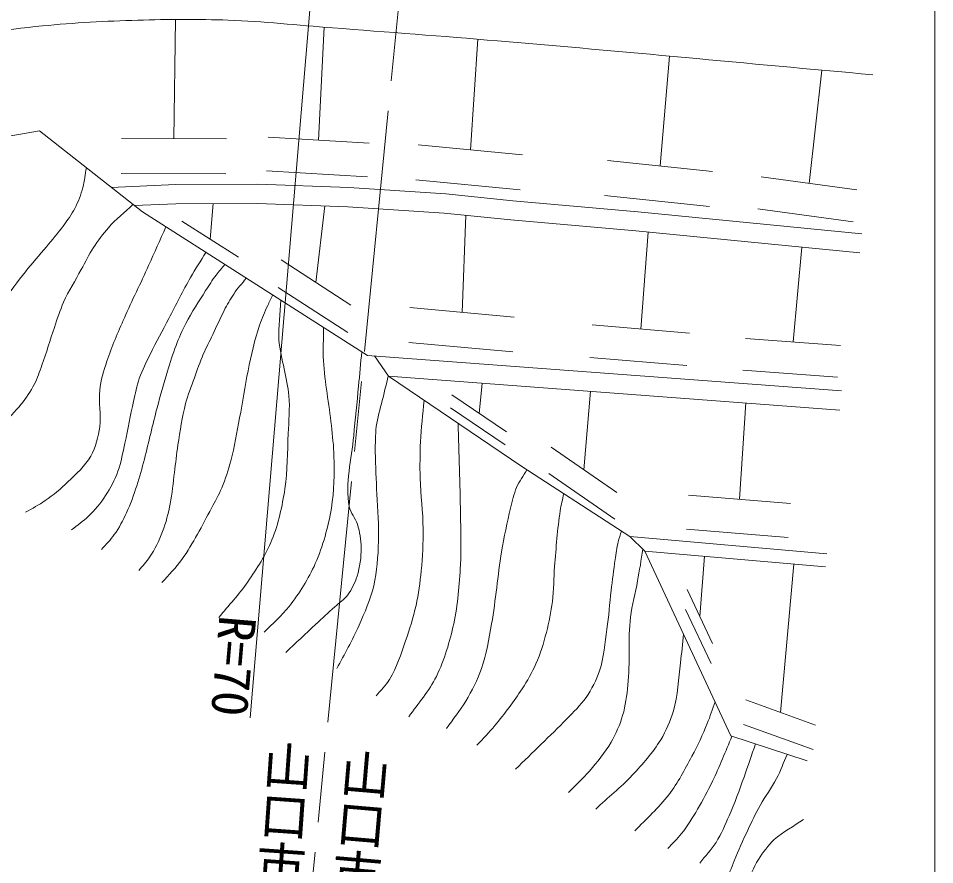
# Model space of a CAD drawing. Units: millimetres, scale not verified. Extents: x 40000 to 680000, y 20000 to 380000.
# Drawn here: x 533462 to 579000, y 260668 to 302706 of the extents above; entities that cross this region are included whole.
import ezdxf
from ezdxf.enums import TextEntityAlignment as Align

# ---------------------------------------------------------------- set-up
doc = ezdxf.new("R2010")
doc.units = ezdxf.units.MM
doc.header["$LTSCALE"] = 1000
doc.linetypes.add('CHAIN', pattern=[18.5, 12, -1.5, 3.5, -1.5])
for name, color, linetype, lineweight in [('M-BGD', 7, 'Continuous', 13), ('M-BMK', 2, 'CHAIN', 13), ('M-BMK-SRVR', 3, 'Continuous', 13), ('M-TTL-BAND', 7, 'Continuous', 13)]:
    doc.layers.add(name, color=color, linetype=linetype, lineweight=lineweight)
doc.styles.add('@ＭＳ ゴシック', font='')
doc.styles.add('ＭＳ ゴシック', font='')
doc.styles.get('@ＭＳ ゴシック').set_extended_font_data('@MS Gothic')
doc.styles.get('ＭＳ ゴシック').set_extended_font_data('MS Gothic')

msp = doc.modelspace()

# ---------------------------------------------------------------- linework, layer by layer
at = {"layer": 'M-BGD'}
for p, q in [((541196, 296724), (541268, 302650)), ((548385, 296649), (548667, 302265)), ((555925, 296175), (556299, 301668)), ((565352, 295373), (565814, 300830)), ((572756, 294509), (573394, 300134)), ((543802, 296716), (538591, 296732)), ((550890, 296499), (545880, 296799)), ((558521, 295925), (553328, 296426)), ((567957, 295097), (562747, 295649)), ((550806, 294828), (545796, 295128)), ((543781, 294979), (538570, 294996)), ((558403, 294189), (553210, 294690)), ((575127, 294183), (570384, 294834)), ((567810, 293357), (562600, 293908)), ((542998, 291737), (543145, 293504)), ((548254, 289587), (548686, 293391)), ((555515, 288101), (555696, 292928)), ((574947, 292597), (570204, 293249)), ((544402, 290844), (541595, 292631)), ((564398, 287274), (564770, 292085)), ((571962, 286629), (572400, 291341)), ((549985, 288462), (546523, 290711)), ((549830, 287095), (546368, 289344)), ((558103, 287868), (552926, 288335)), ((566811, 287074), (561985, 287475)), ((558038, 286136), (552861, 286604)), ((574316, 286454), (569607, 286804)), ((550817, 285962), (574362, 284198)), ((551851, 284932), (551164, 285936)), ((566686, 285464), (561860, 285865)), ((574171, 284886), (569461, 285237)), ((551851, 284932), (574291, 283251)), ((556359, 283085), (556505, 284583)), ((561573, 280284), (561892, 284180)), ((557720, 282167), (554998, 284004)), ((557658, 281525), (554936, 283362)), ((569302, 278816), (569611, 283601)), ((563209, 279157), (559936, 281412)), ((563101, 277837), (559828, 280091)), ((571832, 278607), (566772, 279025)), ((571723, 276918), (566663, 277336)), ((573637, 276111), (563845, 276960)), ((564595, 276242), (563845, 276960)), ((573581, 275463), (564595, 276242)), ((567328, 272995), (567560, 275985)), ((571342, 268229), (572003, 275600)), ((567963, 271654), (566694, 274337)), ((567887, 270667), (566617, 273350)), ((573070, 267602), (569613, 268855)), ((572961, 266382), (569504, 267634))]:
    msp.add_line(p, q, dxfattribs=at)
for points in [[(485222, 287431), (494197, 287942), (510953, 292532), (516807, 294024), (534510, 297123), (539627, 293087), (550817, 285962)], [(575375, 292006), (564242, 293091), (558035, 293648), (554704, 293982), (549880, 294297), (545371, 294464), (541270, 294446), (538079, 294308)], [(575283, 291060), (564153, 292145), (557945, 292702), (554626, 293035), (549831, 293348), (545355, 293514), (541293, 293496), (539222, 293406)], [(551851, 284932), (558487, 280443), (563845, 276960)], [(564595, 276242), (568874, 267063), (572661, 265820)]]:
    msp.add_lwpolyline(points, dxfattribs=at)
for points, knots in [([(520026, 299248), (521416, 299643), (522796, 300073), (524195, 300434), (525780, 300843), (527368, 301246), (528978, 301543), (530857, 301890), (532756, 302139), (534659, 302328), (536235, 302484), (537819, 302567), (539402, 302614), (540900, 302660), (542400, 302670), (543898, 302614), (545629, 302551), (547354, 302364), (549081, 302232), (551814, 302023), (554547, 301817), (557278, 301586), (563498, 301061), (569711, 300464), (575928, 299903)], [0, 0, 0, 0, 1, 1, 1, 2, 2, 2, 3, 3, 3, 4, 4, 4, 5, 5, 5, 6, 6, 6, 7, 7, 7, 8, 8, 8, 8]), ([(526896, 282061), (527090, 282164), (527293, 282250), (527477, 282370), (527794, 282577), (528085, 282823), (528368, 283075), (528838, 283494), (529293, 283934), (529704, 284411), (530139, 284916), (530512, 285471), (530891, 286019), (531254, 286544), (531565, 287104), (531930, 287627), (532170, 287970), (532433, 288296), (532685, 288629), (533059, 289125), (533423, 289628), (533811, 290114), (534151, 290539), (534516, 290943), (534862, 291363), (535142, 291702), (535431, 292035), (535691, 292390), (535898, 292673), (536112, 292956), (536272, 293268), (536442, 293598), (536569, 293950), (536668, 294307), (536757, 294626), (536785, 294958), (536843, 295283)], [0, 0, 0, 0, 1, 1, 1, 2, 2, 2, 3, 3, 3, 4, 4, 4, 5, 5, 5, 6, 6, 6, 7, 7, 7, 8, 8, 8, 9, 9, 9, 10, 10, 10, 11, 11, 11, 12, 12, 12, 12]), ([(528870, 280616), (529204, 280735), (529546, 280834), (529872, 280974), (530402, 281202), (530919, 281463), (531418, 281754), (531829, 281993), (532237, 282245), (532606, 282545), (532970, 282842), (533311, 283171), (533608, 283535), (533856, 283840), (534069, 284176), (534251, 284525), (534409, 284828), (534517, 285156), (534635, 285477), (534861, 286097), (535036, 286734), (535253, 287357), (535399, 287776), (535528, 288202), (535711, 288607), (535963, 289167), (536293, 289689), (536589, 290227), (536789, 290591), (536969, 290967), (537195, 291316), (537420, 291662), (537663, 291998), (537937, 292305), (538310, 292722), (538752, 293072), (539159, 293456)], [0, 0, 0, 0, 1, 1, 1, 2, 2, 2, 3, 3, 3, 4, 4, 4, 5, 5, 5, 6, 6, 6, 7, 7, 7, 8, 8, 8, 9, 9, 9, 10, 10, 10, 11, 11, 11, 12, 12, 12, 12]), ([(533823, 278174), (534148, 278366), (534488, 278533), (534797, 278749), (535197, 279029), (535578, 279338), (535929, 279677), (536339, 280072), (536783, 280460), (537061, 280957), (537310, 281403), (537431, 281918), (537506, 282423), (537595, 283023), (537433, 283640), (537506, 284242), (537565, 284729), (537707, 285204), (537859, 285670), (538097, 286407), (538422, 287113), (538731, 287823), (539111, 288698), (539542, 289551), (539937, 290421), (540227, 291060), (540507, 291704), (540792, 292345)], [0, 0, 0, 0, 1, 1, 1, 2, 2, 2, 3, 3, 3, 4, 4, 4, 5, 5, 5, 6, 6, 6, 7, 7, 7, 8, 8, 8, 9, 9, 9, 9]), ([(536110, 277296), (536387, 277522), (536688, 277721), (536943, 277972), (537261, 278287), (537555, 278630), (537800, 279003), (538048, 279379), (538254, 279786), (538411, 280207), (538578, 280659), (538651, 281140), (538757, 281609), (538913, 282296), (539028, 282993), (539186, 283679), (539274, 284061), (539345, 284448), (539475, 284817), (539622, 285239), (539832, 285636), (540027, 286038), (540316, 286632), (540636, 287210), (540943, 287794), (541301, 288477), (541641, 289170), (542023, 289840), (542263, 290260), (542529, 290665), (542782, 291078)], [0, 0, 0, 0, 1, 1, 1, 2, 2, 2, 3, 3, 3, 4, 4, 4, 5, 5, 5, 6, 6, 6, 7, 7, 7, 8, 8, 8, 9, 9, 9, 10, 10, 10, 10]), ([(537590, 276325), (537804, 276571), (538045, 276795), (538233, 277062), (538471, 277400), (538663, 277770), (538838, 278145), (539040, 278579), (539196, 279035), (539346, 279489), (539491, 279926), (539607, 280372), (539726, 280817), (539952, 281663), (540136, 282519), (540361, 283365), (540522, 283973), (540687, 284579), (540872, 285180), (541004, 285609), (541137, 286039), (541301, 286458), (541445, 286828), (541604, 287194), (541787, 287547), (542081, 288110), (542428, 288643), (542769, 289179), (542936, 289442), (543102, 289705), (543288, 289955), (543424, 290137), (543578, 290304), (543723, 290479)], [0, 0, 0, 0, 1, 1, 1, 2, 2, 2, 3, 3, 3, 4, 4, 4, 5, 5, 5, 6, 6, 6, 7, 7, 7, 8, 8, 8, 9, 9, 9, 10, 10, 10, 11, 11, 11, 11]), ([(539455, 275273), (539632, 275497), (539833, 275704), (539988, 275944), (540244, 276342), (540461, 276768), (540631, 277209), (540804, 277655), (540915, 278125), (541010, 278594), (541114, 279105), (541152, 279628), (541219, 280145), (541279, 280602), (541321, 281062), (541393, 281518), (541500, 282206), (541600, 282898), (541776, 283571), (541890, 284005), (542057, 284423), (542209, 284845), (542351, 285240), (542489, 285636), (542654, 286021), (542797, 286353), (542969, 286672), (543124, 286998), (543315, 287397), (543488, 287806), (543693, 288198), (543839, 288475), (543988, 288751), (544164, 289010), (544352, 289288), (544580, 289537), (544789, 289800)], [0, 0, 0, 0, 1, 1, 1, 2, 2, 2, 3, 3, 3, 4, 4, 4, 5, 5, 5, 6, 6, 6, 7, 7, 7, 8, 8, 8, 9, 9, 9, 10, 10, 10, 11, 11, 11, 12, 12, 12, 12]), ([(540600, 274678), (540930, 275061), (541297, 275416), (541589, 275828), (542157, 276628), (542594, 277514), (543062, 278377), (543240, 278706), (543424, 279034), (543569, 279379), (543753, 279816), (543903, 280269), (544026, 280727), (544215, 281426), (544323, 282144), (544459, 282855), (544609, 283636), (544713, 284427), (544880, 285205), (545043, 285966), (545204, 286731), (545449, 287469), (545560, 287804), (545715, 288123), (545857, 288446), (545934, 288621), (546018, 288793), (546099, 288966)], [0, 0, 0, 0, 1, 1, 1, 2, 2, 2, 3, 3, 3, 4, 4, 4, 5, 5, 5, 6, 6, 6, 7, 7, 7, 8, 8, 8, 9, 9, 9, 9]), ([(543430, 272949), (543908, 273538), (544434, 274092), (544864, 274718), (545319, 275379), (545766, 276059), (546068, 276802), (546395, 277609), (546574, 278474), (546708, 279335), (546848, 280241), (546838, 281165), (546875, 282081), (546900, 282705), (546961, 283332), (546912, 283955), (546876, 284406), (546751, 284846), (546671, 285291), (546584, 285773), (546441, 286249), (546411, 286738), (546370, 287393), (546479, 288048), (546514, 288702)], [0, 0, 0, 0, 1, 1, 1, 2, 2, 2, 3, 3, 3, 4, 4, 4, 5, 5, 5, 6, 6, 6, 7, 7, 7, 8, 8, 8, 8]), ([(545678, 272214), (546092, 272641), (546557, 273024), (546921, 273494), (547431, 274153), (547884, 274866), (548220, 275628), (548604, 276501), (548860, 277434), (549018, 278375), (549161, 279223), (549163, 280093), (549148, 280954), (549139, 281463), (549070, 281969), (549018, 282475), (548907, 283552), (548691, 284618), (548628, 285698), (548596, 286248), (548632, 286801), (548634, 287352)], [0, 0, 0, 0, 1, 1, 1, 2, 2, 2, 3, 3, 3, 4, 4, 4, 5, 5, 5, 6, 6, 6, 7, 7, 7, 7]), ([(546753, 271211), (547247, 271674), (547740, 272140), (548237, 272602), (548551, 272894), (548867, 273184), (549183, 273474), (549399, 273673), (549656, 273834), (549833, 274068), (550041, 274344), (550193, 274666), (550297, 274996), (550439, 275449), (550504, 275931), (550501, 276406), (550498, 276801), (550431, 277198), (550315, 277575), (550220, 277884), (549963, 278135), (549903, 278453), (549684, 279608), (550035, 280801), (550130, 281973), (550196, 282797), (550293, 283618), (550371, 284441), (550425, 285009), (550475, 285578), (550528, 286147)], [0, 0, 0, 0, 1, 1, 1, 2, 2, 2, 3, 3, 3, 4, 4, 4, 5, 5, 5, 6, 6, 6, 7, 7, 7, 8, 8, 8, 9, 9, 9, 10, 10, 10, 10]), ([(549295, 270405), (549662, 271122), (550071, 271820), (550396, 272557), (550677, 273198), (550965, 273843), (551125, 274524), (551294, 275243), (551334, 275989), (551360, 276726), (551389, 277510), (551308, 278293), (551280, 279077), (551255, 279772), (551202, 280468), (551203, 281164), (551203, 281585), (551197, 282009), (551252, 282426), (551311, 282866), (551447, 283293), (551549, 283725), (551645, 284130), (551748, 284534), (551848, 284938)], [0, 0, 0, 0, 1, 1, 1, 2, 2, 2, 3, 3, 3, 4, 4, 4, 5, 5, 5, 6, 6, 6, 7, 7, 7, 8, 8, 8, 8]), ([(551241, 269054), (551463, 269326), (551728, 269569), (551909, 269871), (552264, 270463), (552476, 271131), (552706, 271782), (552911, 272359), (553094, 272947), (553226, 273545), (553352, 274113), (553429, 274691), (553486, 275270), (553553, 275961), (553583, 276655), (553579, 277349), (553573, 278191), (553451, 279030), (553430, 279872), (553416, 280472), (553420, 281073), (553449, 281672), (553482, 282360), (553568, 283045), (553627, 283731)], [0, 0, 0, 0, 1, 1, 1, 2, 2, 2, 3, 3, 3, 4, 4, 4, 5, 5, 5, 6, 6, 6, 7, 7, 7, 8, 8, 8, 8]), ([(552873, 268015), (553328, 268683), (553880, 269294), (554237, 270019), (554643, 270843), (554903, 271739), (555100, 272635), (555310, 273593), (555378, 274579), (555434, 275558), (555482, 276401), (555445, 277247), (555434, 278091), (555414, 279591), (555355, 281090), (555315, 282589)], [0, 0, 0, 0, 1, 1, 1, 2, 2, 2, 3, 3, 3, 4, 4, 4, 5, 5, 5, 5]), ([(554734, 267435), (555055, 267887), (555416, 268313), (555699, 268790), (556003, 269304), (556281, 269840), (556478, 270404), (556728, 271123), (556843, 271882), (556979, 272631), (557195, 273817), (557275, 275024), (557480, 276212), (557605, 276940), (557748, 277666), (557925, 278383), (558010, 278727), (558082, 279078), (558222, 279404), (558356, 279715), (558566, 279988), (558738, 280280)], [0, 0, 0, 0, 1, 1, 1, 2, 2, 2, 3, 3, 3, 4, 4, 4, 5, 5, 5, 6, 6, 6, 7, 7, 7, 7]), ([(556253, 266598), (556550, 266926), (556863, 267240), (557144, 267581), (557624, 268165), (558089, 268765), (558498, 269400), (558755, 269798), (558995, 270210), (559185, 270643), (559405, 271145), (559565, 271672), (559704, 272202), (559837, 272707), (559935, 273223), (560001, 273742), (560075, 274320), (560065, 274905), (560112, 275486), (560188, 276409), (560249, 277335), (560391, 278251), (560435, 278534), (560508, 278811), (560567, 279091)], [0, 0, 0, 0, 1, 1, 1, 2, 2, 2, 3, 3, 3, 4, 4, 4, 5, 5, 5, 6, 6, 6, 7, 7, 7, 8, 8, 8, 8]), ([(558169, 265410), (558596, 265825), (559024, 266238), (559449, 266654), (559871, 267067), (560303, 267470), (560711, 267897), (561043, 268245), (561404, 268575), (561676, 268973), (561954, 269379), (562187, 269824), (562344, 270291), (562567, 270958), (562616, 271672), (562715, 272369), (562805, 273003), (562843, 273644), (562919, 274280), (562980, 274794), (563046, 275308), (563123, 275820), (563168, 276118), (563202, 276418), (563271, 276711), (563313, 276887), (563378, 277056), (563431, 277229)], [0, 0, 0, 0, 1, 1, 1, 2, 2, 2, 3, 3, 3, 4, 4, 4, 5, 5, 5, 6, 6, 6, 7, 7, 7, 8, 8, 8, 9, 9, 9, 9]), ([(560804, 264260), (561150, 264613), (561520, 264943), (561843, 265318), (562232, 265769), (562620, 266231), (562919, 266746), (563162, 267166), (563356, 267618), (563494, 268082), (563639, 268570), (563701, 269080), (563754, 269585), (563872, 270706), (563754, 271844), (563884, 272963), (563955, 273570), (564126, 274161), (564236, 274762), (564332, 275283), (564415, 275806), (564505, 276328)], [0, 0, 0, 0, 1, 1, 1, 2, 2, 2, 3, 3, 3, 4, 4, 4, 5, 5, 5, 6, 6, 6, 7, 7, 7, 7]), ([(562155, 263431), (562761, 263991), (563411, 264507), (563974, 265110), (564486, 265661), (564993, 266230), (565384, 266873), (565654, 267318), (565870, 267802), (566015, 268302), (566238, 269077), (566267, 269895), (566367, 270696), (566427, 271170), (566466, 271647), (566515, 272123)], [0, 0, 0, 0, 1, 1, 1, 2, 2, 2, 3, 3, 3, 4, 4, 4, 5, 5, 5, 5]), ([(564099, 262341), (564662, 262941), (565291, 263485), (565787, 264141), (566236, 264734), (566588, 265396), (566938, 266052), (567220, 266582), (567469, 267130), (567699, 267685), (567843, 268034), (567958, 268396), (568087, 268751)], [0, 0, 0, 0, 1, 1, 1, 2, 2, 2, 3, 3, 3, 4, 4, 4, 4]), ([(565732, 261469), (565960, 261716), (566210, 261946), (566418, 262211), (566716, 262590), (566969, 263003), (567216, 263417), (567485, 263869), (567730, 264335), (567958, 264809), (568311, 265541), (568604, 266300), (568927, 267046)], [0, 0, 0, 0, 1, 1, 1, 2, 2, 2, 3, 3, 3, 4, 4, 4, 4]), ([(567327, 260745), (567596, 261089), (567902, 261406), (568135, 261775), (568395, 262190), (568588, 262644), (568784, 263093), (569060, 263724), (569290, 264375), (569526, 265022), (569724, 265566), (569903, 266116), (570092, 266663)], [0, 0, 0, 0, 1, 1, 1, 2, 2, 2, 3, 3, 3, 4, 4, 4, 4]), ([(568617, 259790), (568759, 260148), (568895, 260510), (569044, 260866), (569257, 261377), (569477, 261886), (569712, 262387), (569906, 262801), (570102, 263213), (570324, 263612), (570577, 264067), (570899, 264481), (571141, 264942), (571344, 265330), (571493, 265744), (571669, 266145)], [0, 0, 0, 0, 1, 1, 1, 2, 2, 2, 3, 3, 3, 4, 4, 4, 5, 5, 5, 5]), ([(569631, 259647), (569833, 260072), (569988, 260523), (570238, 260922), (570462, 261280), (570720, 261624), (571029, 261911), (571462, 262313), (572002, 262579), (572489, 262913)], [0, 0, 0, 0, 1, 1, 1, 2, 2, 2, 3, 3, 3, 3])]:
    msp.add_open_spline(points, degree=3, knots=knots, dxfattribs=at)
at = {"layer": 'M-BMK'}
msp.add_line((547030, 249343), (552443, 304182), dxfattribs=at)
msp.add_arc((540846, 236124), 69764, 83.98528, 109.91333, dxfattribs=at)
at = {"layer": 'M-BMK-SRVR'}
msp.add_line((544983, 267957), (548156, 305505), dxfattribs=at)
at = {"layer": 'M-TTL-BAND'}
msp.add_line((579000, 20000), (579000, 370000), dxfattribs=at)

# ---------------------------------------------------------------- texts
at = {"layer": 'M-BGD', "style": '@ＭＳ ゴシック'}
for s, rotation, p in [('山口市仁保上郷', 265.962, (546310, 258117)), ('山口市阿東', 265.077, (550260, 260198))]:
    msp.add_text(s, height=1833, rotation=rotation, dxfattribs=at).set_placement(p, align=Align.MIDDLE_CENTER)
at = {"layer": 'M-BMK-SRVR', "style": 'ＭＳ ゴシック'}
msp.add_text('R=70', height=1833, rotation=265.17, dxfattribs=at).set_placement((542492, 268167), align=Align.BOTTOM_RIGHT)

doc.saveas('drawing.dxf')
